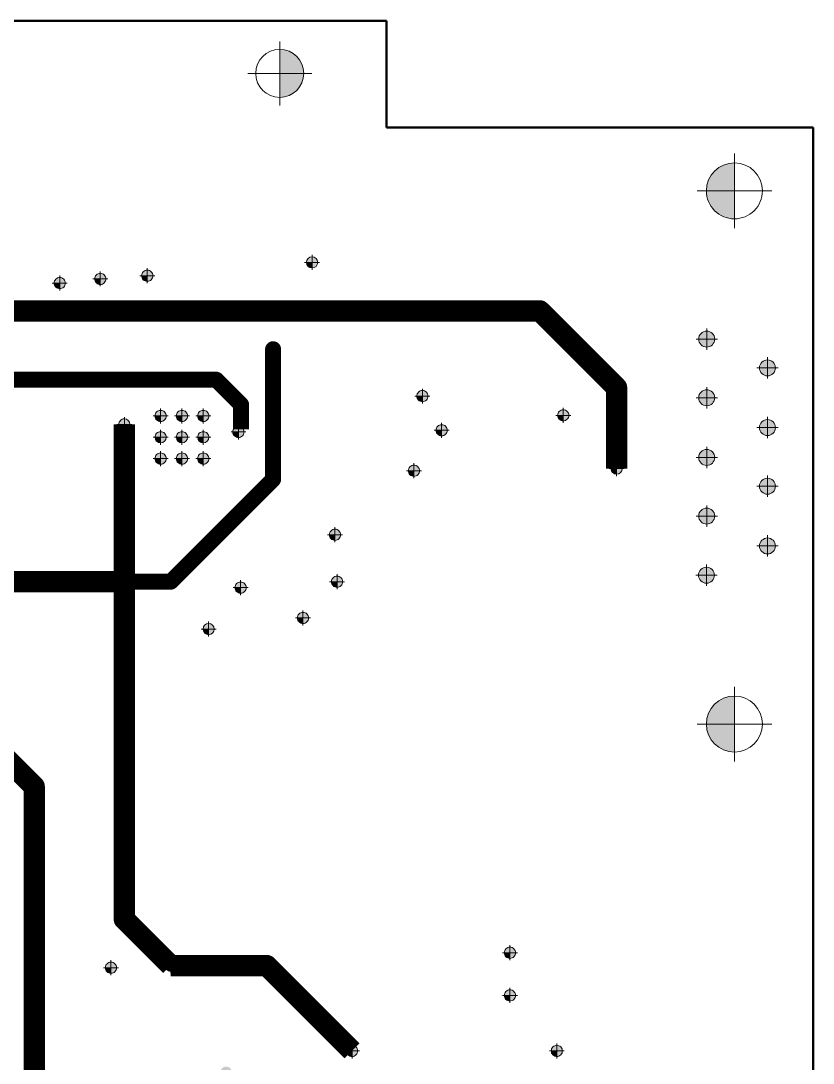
# Paper-space layout 'Layout1' of a CAD drawing. Header units: millimetres. Extents: x 0 to 841, y 0 to 594.
# Drawn here: x 243.4 to 317.7, y 183.2 to 280.9 of the extents above; entities that cross this region are included whole.
import ezdxf

# ---------------------------------------------------------------- set-up
doc = ezdxf.new("R2010")
doc.units = ezdxf.units.MM
doc.layers.get('0').update_dxf_attribs({"lineweight": 50})
for name, color, linetype in [('MidLayer1', 16, 'Continuous'), ('PDF _Геометрия', 7, 'Continuous'), ('PDF _Сплошная заливка', 7, 'Continuous')]:
    doc.layers.add(name, color=color, linetype=linetype)

psp = doc.layouts.get("Layout1")

# ---------------------------------------------------------------- hatches: boundary and pattern name
at = {"layer": 'PDF _Сплошная заливка', "transparency": 33554559}
for points in [[(269.946, 275.991, 0.414205), (267.696, 278.242), (267.696, 278.242), (267.696, 278.242), (267.696, 275.991), (267.696, 275.991)], [(267.696, 273.741, 0.414205), (269.946, 275.991), (269.946, 275.991), (269.946, 275.991), (267.696, 275.991), (267.696, 275.991)], [(310.324, 267.6, 0.414214), (307.699, 264.975), (307.699, 264.975), (307.699, 264.975), (310.324, 264.975), (310.324, 264.975)], [(307.699, 264.975, 0.414209), (310.324, 262.35), (310.324, 262.35), (310.324, 262.35), (310.324, 264.975), (310.324, 264.975)], [(270.203, 258.269, 0.414208), (270.728, 257.744), (270.728, 257.744), (270.728, 257.744), (270.728, 258.269), (270.728, 258.269)], [(246.549, 256.325, 0.414259), (247.074, 255.8), (247.074, 255.8), (247.074, 255.8), (247.074, 256.325), (247.074, 256.325)], [(250.349, 256.725, 0.19888), (250.503, 256.354), (250.503, 256.354, 0.198906), (250.874, 256.2), (250.874, 256.2), (250.874, 256.2), (250.874, 256.725), (250.874, 256.725)], [(254.749, 257.018, 0.198956), (254.903, 256.647), (254.903, 256.647, 0.19888), (255.274, 256.493), (255.274, 256.493), (255.274, 256.493), (255.274, 257.018), (255.274, 257.018)], [(266.549, 250.125, 0.198956), (266.703, 249.754), (266.703, 249.754, 0.19888), (267.074, 249.6), (267.074, 249.6), (267.074, 249.6), (267.074, 250.125), (267.074, 250.125)], [(257.803, 247.269, 0.198988), (257.957, 246.898), (257.957, 246.898, 0.198988), (258.328, 246.744), (258.328, 246.744), (258.328, 246.744), (258.328, 247.269), (258.328, 247.269)], [(280.549, 245.725, 0.414236), (281.074, 245.2), (281.074, 245.2), (281.074, 245.2), (281.074, 245.725), (281.074, 245.725)], [(256.003, 243.869, 0.414186), (256.528, 243.344), (256.528, 243.344), (256.528, 243.344), (256.528, 243.869), (256.528, 243.869)], [(258.003, 243.869, 0.414208), (258.528, 243.344), (258.528, 243.344), (258.528, 243.344), (258.528, 243.869), (258.528, 243.869)], [(260.003, 243.869, 0.198988), (260.157, 243.498), (260.157, 243.498, 0.198988), (260.528, 243.344), (260.528, 243.344), (260.528, 243.344), (260.528, 243.869), (260.528, 243.869)], [(293.749, 243.925, 0.198956), (293.903, 243.554), (293.903, 243.554, 0.19888), (294.274, 243.4), (294.274, 243.4), (294.274, 243.4), (294.274, 243.925), (294.274, 243.925)], [(252.603, 243.069, 0.414259), (253.128, 242.544), (253.128, 242.544), (253.128, 242.544), (253.128, 243.069), (253.128, 243.069)], [(282.349, 242.525, 0.198988), (282.503, 242.154), (282.503, 242.154, 0.198988), (282.874, 242), (282.874, 242), (282.874, 242), (282.874, 242.525), (282.874, 242.525)], [(256.003, 241.869, 0.414236), (256.528, 241.344), (256.528, 241.344), (256.528, 241.344), (256.528, 241.869), (256.528, 241.869)], [(258.003, 241.869, 0.414259), (258.528, 241.344), (258.528, 241.344), (258.528, 241.344), (258.528, 241.869), (258.528, 241.869)], [(260.003, 241.869, 0.414208), (260.528, 241.344), (260.528, 241.344), (260.528, 241.344), (260.528, 241.869), (260.528, 241.869)], [(263.303, 242.369, 0.198988), (263.457, 241.998), (263.457, 241.998, 0.198988), (263.828, 241.844), (263.828, 241.844), (263.828, 241.844), (263.828, 242.369), (263.828, 242.369)], [(256.003, 239.869, 0.414186), (256.528, 239.344), (256.528, 239.344), (256.528, 239.344), (256.528, 239.869), (256.528, 239.869)], [(258.003, 239.869, 0.19888), (258.157, 239.498), (258.157, 239.498, 0.198956), (258.528, 239.344), (258.528, 239.344), (258.528, 239.344), (258.528, 239.869), (258.528, 239.869)], [(260.003, 239.869, 0.198988), (260.157, 239.498), (260.157, 239.498, 0.198988), (260.528, 239.344), (260.528, 239.344), (260.528, 239.344), (260.528, 239.869), (260.528, 239.869)], [(279.749, 238.725, 0.198898), (279.903, 238.354), (279.903, 238.354, 0.198848), (280.274, 238.2), (280.274, 238.2), (280.274, 238.2), (280.274, 238.725), (280.274, 238.725)], [(298.749, 238.925, 0.414208), (299.274, 238.4), (299.274, 238.4), (299.274, 238.4), (299.274, 238.925), (299.274, 238.925)], [(272.349, 232.725, 0.414259), (272.874, 232.2), (272.874, 232.2), (272.874, 232.2), (272.874, 232.725), (272.874, 232.725)], [(263.503, 227.771, 0.19888), (263.657, 227.4), (263.657, 227.4, 0.198956), (264.028, 227.246), (264.028, 227.246), (264.028, 227.246), (264.028, 227.771), (264.028, 227.771)], [(272.549, 228.325, 0.198797), (272.703, 227.954), (272.703, 227.954, 0.198898), (273.074, 227.8), (273.074, 227.8), (273.074, 227.8), (273.074, 228.325), (273.074, 228.325)], [(269.349, 224.925, 0.414158), (269.874, 224.4), (269.874, 224.4), (269.874, 224.4), (269.874, 224.925), (269.874, 224.925)], [(260.503, 223.879, 0.414208), (261.028, 223.354), (261.028, 223.354), (261.028, 223.354), (261.028, 223.879), (261.028, 223.879)], [(310.324, 217.6, 0.414209), (307.699, 214.975), (307.699, 214.975), (307.699, 214.975), (310.324, 214.975), (310.324, 214.975)], [(307.699, 214.975, 0.414214), (310.324, 212.35), (310.324, 212.35), (310.324, 212.35), (310.324, 214.975), (310.324, 214.975)], [(288.749, 193.525, 0.414236), (289.274, 193), (289.274, 193), (289.274, 193), (289.274, 193.525), (289.274, 193.525)], [(251.349, 192.125, 0.414208), (251.874, 191.6), (251.874, 191.6), (251.874, 191.6), (251.874, 192.125), (251.874, 192.125)], [(256.949, 192.325, 0.198988), (257.103, 191.954), (257.103, 191.954, 0.198988), (257.474, 191.8), (257.474, 191.8), (257.474, 191.8), (257.474, 192.325), (257.474, 192.325)], [(288.749, 189.525, 0.19888), (288.903, 189.154), (288.903, 189.154, 0.198956), (289.274, 189), (289.274, 189), (289.274, 189), (289.274, 189.525), (289.274, 189.525)], [(273.949, 184.325, 0.414158), (274.474, 183.8), (274.474, 183.8), (274.474, 183.8), (274.474, 184.325), (274.474, 184.325)], [(293.149, 184.325, 0.198988), (293.303, 183.954), (293.303, 183.954, 0.198988), (293.674, 183.8), (293.674, 183.8), (293.674, 183.8), (293.674, 184.325), (293.674, 184.325)]]:
    psp.add_hatch(color=7, dxfattribs=at).paths.add_polyline_path(points)
at = {"layer": 'PDF _Сплошная заливка', "true_color": 0xf5f5f5}
h = psp.add_hatch(color=7, dxfattribs=at)
h.dxf.hatch_style = 1
h.paths.add_polyline_path([(247.074, 256.85, 0.414315), (246.549, 256.325), (247.074, 256.325)])
h.paths.add_polyline_path([(247.074, 256.85), (247.074, 256.325), (247.599, 256.325, 0.414315)])
h.paths.add_polyline_path([(247.599, 256.325), (247.074, 256.325), (247.074, 255.8, 0.414315)])
h.paths.add_polyline_path([(255.274, 257.543), (255.274, 257.018), (255.799, 257.018, 0.414315)])
h.paths.add_polyline_path([(255.274, 257.543, 0.414315), (254.749, 257.018), (255.274, 257.018)])
h.paths.add_polyline_path([(255.799, 257.018), (255.274, 257.018), (255.274, 256.493, 0.414315)])
h.paths.add_polyline_path([(250.874, 257.25, 0.414315), (250.349, 256.725), (250.874, 256.725)])
h.paths.add_polyline_path([(250.874, 257.25), (250.874, 256.725), (251.399, 256.725, 0.414315)])
h.paths.add_polyline_path([(251.399, 256.725), (250.874, 256.725), (250.874, 256.2, 0.414315)])
h.paths.add_polyline_path([(258.853, 247.269), (258.328, 247.269), (258.328, 246.744, 0.413811)])
h.paths.add_polyline_path([(258.328, 247.794), (258.328, 247.269), (258.853, 247.269, 0.413811)])
h.paths.add_polyline_path([(258.328, 247.794, 0.414036), (257.803, 247.269), (258.328, 247.269)])
h.paths.add_polyline_path([(259.053, 243.869), (258.528, 243.869), (258.528, 243.344, 0.414315)])
h.paths.add_polyline_path([(258.528, 244.394), (258.528, 243.869), (259.053, 243.869, 0.414315)])
h.paths.add_polyline_path([(258.528, 244.394, 0.414315), (258.003, 243.869), (258.528, 243.869)])
h.paths.add_polyline_path([(256.528, 244.394), (256.528, 243.869), (257.053, 243.869, 0.414315)])
h.paths.add_polyline_path([(256.528, 244.394, 0.414315), (256.003, 243.869), (256.528, 243.869)])
h.paths.add_polyline_path([(257.053, 243.869), (256.528, 243.869), (256.528, 243.344, 0.414315)])
h.paths.add_polyline_path([(260.528, 244.394, 0.414315), (260.003, 243.869), (260.528, 243.869)])
h.paths.add_polyline_path([(260.528, 244.394), (260.528, 243.869), (261.053, 243.869, 0.414315)])
h.paths.add_polyline_path([(261.053, 243.869), (260.528, 243.869), (260.528, 243.344, 0.414315)])
h.paths.add_polyline_path([(260.528, 242.394), (260.528, 241.869), (261.053, 241.869, 0.414315)])
h.paths.add_polyline_path([(260.528, 242.394, 0.414315), (260.003, 241.869), (260.528, 241.869)])
h.paths.add_polyline_path([(261.053, 241.869), (260.528, 241.869), (260.528, 241.344, 0.414036)])
h.paths.add_polyline_path([(258.528, 242.394), (258.528, 241.869), (259.053, 241.869, 0.414315)])
h.paths.add_polyline_path([(258.528, 242.394, 0.414315), (258.003, 241.869), (258.528, 241.869)])
h.paths.add_polyline_path([(259.053, 241.869), (258.528, 241.869), (258.528, 241.344, 0.414036)])
h.paths.add_polyline_path([(257.053, 241.869), (256.528, 241.869), (256.528, 241.344, 0.414036)])
h.paths.add_polyline_path([(256.528, 242.394), (256.528, 241.869), (257.053, 241.869, 0.414315)])
h.paths.add_polyline_path([(256.528, 242.394, 0.414315), (256.003, 241.869), (256.528, 241.869)])
h.paths.add_polyline_path([(256.528, 240.394), (256.528, 239.869), (257.053, 239.869, 0.414315)])
h.paths.add_polyline_path([(256.528, 240.394, 0.414315), (256.003, 239.869), (256.528, 239.869)])
h.paths.add_polyline_path([(257.053, 239.869), (256.528, 239.869), (256.528, 239.344, 0.414315)])
h.paths.add_polyline_path([(258.528, 240.394, 0.414315), (258.003, 239.869), (258.528, 239.869)])
h.paths.add_polyline_path([(258.528, 240.394), (258.528, 239.869), (259.053, 239.869, 0.414315)])
h.paths.add_polyline_path([(259.053, 239.869), (258.528, 239.869), (258.528, 239.344, 0.414315)])
h.paths.add_polyline_path([(261.053, 239.869), (260.528, 239.869), (260.528, 239.344, 0.414315)])
h.paths.add_polyline_path([(260.528, 240.394), (260.528, 239.869), (261.053, 239.869, 0.414315)])
h.paths.add_polyline_path([(260.528, 240.394, 0.414315), (260.003, 239.869), (260.528, 239.869)])
h.paths.add_polyline_path([(253.128, 243.594, 0.414315), (252.603, 243.069), (253.128, 243.069)])
h.paths.add_polyline_path([(253.128, 243.594), (253.128, 243.069), (253.653, 243.069, 0.414036)])
h.paths.add_polyline_path([(253.653, 243.069), (253.128, 243.069), (253.128, 242.544, 0.414036)])
h.paths.add_polyline_path([(263.828, 242.894), (263.828, 242.369), (264.353, 242.369, 0.414315)])
h.paths.add_polyline_path([(263.828, 242.894, 0.414315), (263.303, 242.369), (263.828, 242.369)])
h.paths.add_polyline_path([(264.353, 242.369), (263.828, 242.369), (263.828, 241.844, 0.414315)])
h.paths.add_polyline_path([(267.074, 250.651, 0.414036), (266.549, 250.125), (267.074, 250.125)])
h.paths.add_polyline_path([(267.074, 250.651), (267.074, 250.125), (267.599, 250.125, 0.413758)])
h.paths.add_polyline_path([(267.599, 250.125), (267.074, 250.125), (267.074, 249.6, 0.413532)])
h.paths.add_polyline_path([(270.728, 258.794, 0.414036), (270.203, 258.269), (270.728, 258.269)])
h.paths.add_polyline_path([(270.728, 258.794), (270.728, 258.269), (271.253, 258.269, 0.414036)])
h.paths.add_polyline_path([(271.253, 258.269), (270.728, 258.269), (270.728, 257.744, 0.413811)])
h.paths.add_polyline_path([(281.074, 246.251, 0.414315), (280.549, 245.726), (281.074, 245.726)])
h.paths.add_polyline_path([(281.074, 246.251), (281.074, 245.726), (281.599, 245.726, 0.414315)])
h.paths.add_polyline_path([(281.599, 245.726), (281.074, 245.726), (281.074, 245.201, 0.414315)])
h.paths.add_polyline_path([(282.874, 243.05, 0.414315), (282.349, 242.525), (282.874, 242.525)])
h.paths.add_polyline_path([(282.874, 243.05), (282.874, 242.525), (283.399, 242.525, 0.414315)])
h.paths.add_polyline_path([(283.399, 242.525), (282.874, 242.525), (282.874, 242, 0.414315)])
h.paths.add_polyline_path([(280.799, 238.725), (280.274, 238.725), (280.274, 238.2, 0.414315)])
h.paths.add_polyline_path([(280.274, 239.25), (280.274, 238.725), (280.799, 238.725, 0.414315)])
h.paths.add_polyline_path([(280.274, 239.25, 0.414315), (279.749, 238.725), (280.274, 238.725)])
h.paths.add_polyline_path([(272.874, 233.25), (272.874, 232.725), (273.399, 232.725, 0.414315)])
h.paths.add_polyline_path([(272.874, 233.25, 0.414315), (272.349, 232.725), (272.874, 232.725)])
h.paths.add_polyline_path([(273.399, 232.725), (272.874, 232.725), (272.874, 232.201, 0.414315)])
h.paths.add_polyline_path([(273.599, 228.325), (273.074, 228.325), (273.074, 227.8, 0.414315)])
h.paths.add_polyline_path([(273.074, 228.85), (273.074, 228.325), (273.599, 228.325, 0.414315)])
h.paths.add_polyline_path([(273.074, 228.85, 0.414315), (272.549, 228.325), (273.074, 228.325)])
h.paths.add_polyline_path([(269.874, 225.45, 0.414315), (269.349, 224.925), (269.874, 224.925)])
h.paths.add_polyline_path([(269.874, 225.45), (269.874, 224.925), (270.399, 224.925, 0.414315)])
h.paths.add_polyline_path([(270.399, 224.925), (269.874, 224.925), (269.874, 224.4, 0.414315)])
h.paths.add_polyline_path([(264.028, 228.296, 0.414315), (263.503, 227.771), (264.028, 227.771)])
h.paths.add_polyline_path([(264.028, 228.296), (264.028, 227.771), (264.553, 227.771, 0.414315)])
h.paths.add_polyline_path([(264.553, 227.771), (264.028, 227.771), (264.028, 227.246, 0.414315)])
h.paths.add_polyline_path([(261.028, 224.405, 0.413811), (260.503, 223.88), (261.028, 223.88)])
h.paths.add_polyline_path([(261.028, 224.405), (261.028, 223.88), (261.553, 223.88, 0.413811)])
h.paths.add_polyline_path([(261.553, 223.88), (261.028, 223.88), (261.028, 223.354, 0.414036)])
h.paths.add_polyline_path([(294.274, 244.45, 0.414315), (293.749, 243.925), (294.274, 243.925)])
h.paths.add_polyline_path([(294.274, 244.45), (294.274, 243.925), (294.799, 243.925, 0.414315)])
h.paths.add_polyline_path([(294.799, 243.925), (294.274, 243.925), (294.274, 243.401, 0.414315)])
h.paths.add_polyline_path([(299.274, 239.451, 0.414036), (298.749, 238.925), (299.274, 238.925)])
h.paths.add_polyline_path([(299.274, 239.451), (299.274, 238.925), (299.799, 238.925, 0.414036)])
h.paths.add_polyline_path([(299.799, 238.925), (299.274, 238.925), (299.274, 238.4, 0.413811)])
h.paths.add_polyline_path([(307.724, 251.825), (307.724, 251.075), (308.474, 251.075, 0.414158)])
h.paths.add_polyline_path([(307.724, 251.825, 0.414158), (306.974, 251.075), (307.724, 251.075)])
h.paths.add_polyline_path([(307.724, 251.075), (306.974, 251.075, 0.414158), (307.724, 250.325)])
h.paths.add_polyline_path([(308.474, 251.075), (307.724, 251.075), (307.724, 250.325, 0.414158)])
h.paths.add_polyline_path([(307.724, 246.325, 0.414158), (306.974, 245.575), (307.724, 245.575)])
h.paths.add_polyline_path([(307.724, 246.325), (307.724, 245.575), (308.474, 245.575, 0.414158)])
h.paths.add_polyline_path([(307.724, 245.575), (306.974, 245.575, 0.414158), (307.724, 244.825)])
h.paths.add_polyline_path([(308.474, 245.575), (307.724, 245.575), (307.724, 244.825, 0.414158)])
h.paths.add_polyline_path([(313.424, 249.126), (313.424, 248.376), (314.174, 248.376, 0.414158)])
h.paths.add_polyline_path([(313.424, 249.126, 0.414158), (312.674, 248.376), (313.424, 248.376)])
h.paths.add_polyline_path([(313.424, 248.376), (312.674, 248.376, 0.414158), (313.424, 247.626)])
h.paths.add_polyline_path([(314.174, 248.376), (313.424, 248.376), (313.424, 247.626, 0.414158)])
h.paths.add_polyline_path([(314.174, 242.776), (313.424, 242.776), (313.424, 242.026, 0.414158)])
h.paths.add_polyline_path([(313.424, 243.526), (313.424, 242.776), (314.174, 242.776, 0.414158)])
h.paths.add_polyline_path([(313.424, 243.526, 0.414158), (312.674, 242.776), (313.424, 242.776)])
h.paths.add_polyline_path([(313.424, 242.776), (312.674, 242.776, 0.414158), (313.424, 242.026)])
h.paths.add_polyline_path([(307.724, 239.975), (306.974, 239.975, 0.414158), (307.724, 239.225)])
h.paths.add_polyline_path([(307.724, 240.725, 0.414158), (306.974, 239.975), (307.724, 239.975)])
h.paths.add_polyline_path([(307.724, 240.725), (307.724, 239.975), (308.474, 239.975, 0.414158)])
h.paths.add_polyline_path([(308.474, 239.975), (307.724, 239.975), (307.724, 239.225, 0.414158)])
h.paths.add_polyline_path([(313.424, 238.025, 0.414158), (312.674, 237.275), (313.424, 237.275)])
h.paths.add_polyline_path([(313.424, 238.025), (313.424, 237.275), (314.174, 237.275, 0.414158)])
h.paths.add_polyline_path([(314.174, 237.275), (313.424, 237.275), (313.424, 236.525, 0.414158)])
h.paths.add_polyline_path([(313.424, 237.275), (312.674, 237.275, 0.414158), (313.424, 236.525)])
h.paths.add_polyline_path([(308.474, 234.476), (307.724, 234.476), (307.724, 233.726, 0.414158)])
h.paths.add_polyline_path([(307.724, 235.226), (307.724, 234.476), (308.474, 234.476, 0.414158)])
h.paths.add_polyline_path([(307.724, 235.226, 0.414158), (306.974, 234.476), (307.724, 234.476)])
h.paths.add_polyline_path([(307.724, 234.476), (306.974, 234.476, 0.414158), (307.724, 233.726)])
h.paths.add_polyline_path([(313.424, 231.675), (312.674, 231.675, 0.414158), (313.424, 230.925)])
h.paths.add_polyline_path([(313.424, 232.425, 0.414158), (312.674, 231.675), (313.424, 231.675)])
h.paths.add_polyline_path([(313.424, 232.425), (313.424, 231.675), (314.174, 231.675, 0.414158)])
h.paths.add_polyline_path([(314.174, 231.675), (313.424, 231.675), (313.424, 230.925, 0.414158)])
h.paths.add_polyline_path([(308.454, 228.936), (307.704, 228.936), (307.704, 228.186, 0.414511)])
h.paths.add_polyline_path([(307.704, 229.686), (307.704, 228.936), (308.454, 228.936, 0.414158)])
h.paths.add_polyline_path([(307.704, 229.686, 0.414158), (306.954, 228.936), (307.704, 228.936)])
h.paths.add_polyline_path([(307.704, 228.936), (306.954, 228.936, 0.414511), (307.704, 228.186)])
h.paths.add_polyline_path([(289.274, 194.05), (289.274, 193.525), (289.799, 193.525, 0.414315)])
h.paths.add_polyline_path([(289.274, 194.05, 0.414315), (288.749, 193.525), (289.274, 193.525)])
h.paths.add_polyline_path([(289.799, 193.525), (289.274, 193.525), (289.274, 193, 0.414315)])
h.paths.add_polyline_path([(289.799, 189.525), (289.274, 189.525), (289.274, 189, 0.414315)])
h.paths.add_polyline_path([(289.274, 190.05), (289.274, 189.525), (289.799, 189.525, 0.414315)])
h.paths.add_polyline_path([(289.274, 190.05, 0.414315), (288.749, 189.525), (289.274, 189.525)])
h.paths.add_polyline_path([(293.674, 184.85, 0.414315), (293.149, 184.325), (293.674, 184.325)])
h.paths.add_polyline_path([(293.674, 184.85), (293.674, 184.325), (294.199, 184.325, 0.414315)])
h.paths.add_polyline_path([(294.199, 184.325), (293.674, 184.325), (293.674, 183.8, 0.414315)])
h.paths.add_polyline_path([(289.399, 178.525), (288.874, 178.525), (288.874, 178, 0.414315)])
h.paths.add_polyline_path([(288.874, 179.05), (288.874, 178.525), (289.399, 178.525, 0.414315)])
h.paths.add_polyline_path([(288.874, 179.05, 0.414315), (288.349, 178.525), (288.874, 178.525)])
h.paths.add_polyline_path([(288.874, 173.45), (288.874, 172.925), (289.399, 172.925, 0.414315)])
h.paths.add_polyline_path([(288.874, 173.45, 0.414315), (288.349, 172.925), (288.874, 172.925)])
h.paths.add_polyline_path([(289.399, 172.925), (288.874, 172.925), (288.874, 172.4, 0.414315)])
h.paths.add_polyline_path([(293.674, 176.25), (293.674, 175.725), (294.199, 175.725, 0.414315)])
h.paths.add_polyline_path([(294.199, 175.725), (293.674, 175.725), (293.674, 175.2, 0.414315)])
h.paths.add_polyline_path([(293.674, 176.25, 0.414315), (293.149, 175.725), (293.674, 175.725)])
h.paths.add_polyline_path([(293.999, 170.125), (293.474, 170.125), (293.474, 169.6, 0.414315)])
h.paths.add_polyline_path([(293.474, 170.65), (293.474, 170.125), (293.999, 170.125, 0.414315)])
h.paths.add_polyline_path([(293.474, 170.65, 0.414315), (292.949, 170.125), (293.474, 170.125)])
h.paths.add_polyline_path([(288.874, 167.85, 0.414315), (288.349, 167.325), (288.874, 167.325)])
h.paths.add_polyline_path([(288.874, 167.85), (288.874, 167.325), (289.399, 167.325, 0.414315)])
h.paths.add_polyline_path([(289.399, 167.325), (288.874, 167.325), (288.874, 166.8, 0.414315)])
h.paths.add_polyline_path([(293.474, 165.05, 0.414315), (292.949, 164.525), (293.474, 164.525)])
h.paths.add_polyline_path([(293.474, 165.05), (293.474, 164.525), (293.999, 164.525, 0.414315)])
h.paths.add_polyline_path([(293.999, 164.525), (293.474, 164.525), (293.474, 164, 0.414315)])
h.paths.add_polyline_path([(289.399, 161.925), (288.874, 161.925), (288.874, 161.4, 0.414315)])
h.paths.add_polyline_path([(288.874, 162.45), (288.874, 161.925), (289.399, 161.925, 0.414315)])
h.paths.add_polyline_path([(288.874, 162.45, 0.414315), (288.349, 161.925), (288.874, 161.925)])
h.paths.add_polyline_path([(293.474, 160.05, 0.414315), (292.949, 159.525), (293.474, 159.525)])
h.paths.add_polyline_path([(293.474, 160.05), (293.474, 159.525), (293.999, 159.525, 0.414315)])
h.paths.add_polyline_path([(293.999, 159.525), (293.474, 159.525), (293.474, 159, 0.414315)])
h.paths.add_polyline_path([(274.474, 184.85, 0.414315), (273.949, 184.325), (274.474, 184.325)])
h.paths.add_polyline_path([(274.474, 184.85), (274.474, 184.325), (274.999, 184.325, 0.414315)])
h.paths.add_polyline_path([(274.999, 184.325), (274.474, 184.325), (274.474, 183.8, 0.414315)])
h.paths.add_polyline_path([(262.674, 182.85, 0.414315), (262.149, 182.325), (262.674, 182.325)])
h.paths.add_polyline_path([(262.674, 182.85), (262.674, 182.325), (263.199, 182.325, 0.414315)])
h.paths.add_polyline_path([(263.199, 182.325), (262.674, 182.325), (262.674, 181.8, 0.414315)])
h.paths.add_polyline_path([(257.474, 192.85), (257.474, 192.325), (257.999, 192.325, 0.414315)])
h.paths.add_polyline_path([(257.474, 192.85, 0.414315), (256.949, 192.325), (257.474, 192.325)])
h.paths.add_polyline_path([(257.999, 192.325), (257.474, 192.325), (257.474, 191.801, 0.414315)])
h.paths.add_polyline_path([(251.874, 192.65, 0.414315), (251.349, 192.125), (251.874, 192.125)])
h.paths.add_polyline_path([(251.874, 192.65), (251.874, 192.125), (252.399, 192.125, 0.414315)])
h.paths.add_polyline_path([(252.399, 192.125), (251.874, 192.125), (251.874, 191.6, 0.414315)])
h.paths.add_polyline_path([(255.799, 179.125), (255.274, 179.125), (255.274, 178.6, 0.414315)])
h.paths.add_polyline_path([(255.274, 179.65), (255.274, 179.125), (255.799, 179.125, 0.414315)])
h.paths.add_polyline_path([(255.274, 179.65, 0.414315), (254.749, 179.125), (255.274, 179.125)])
h.paths.add_polyline_path([(239.199, 201.725), (238.674, 201.725), (238.674, 201.2, 0.414036)])
h.paths.add_polyline_path([(238.674, 202.25), (238.674, 201.725), (239.199, 201.725, 0.413811)])
h.paths.add_polyline_path([(238.674, 202.25, 0.413811), (238.149, 201.725), (238.674, 201.725)])
h.paths.add_polyline_path([(234.874, 202.05, 0.414315), (234.349, 201.525), (234.874, 201.525)])
h.paths.add_polyline_path([(234.874, 202.05), (234.874, 201.525), (235.399, 201.525, 0.414315)])
h.paths.add_polyline_path([(235.399, 201.525), (234.874, 201.525), (234.874, 201, 0.414315)])
h.paths.add_polyline_path([(231.874, 200.651, 0.414315), (231.349, 200.126), (231.874, 200.126)])
h.paths.add_polyline_path([(231.874, 200.651), (231.874, 200.126), (232.399, 200.126, 0.414315)])
h.paths.add_polyline_path([(232.399, 200.126), (231.874, 200.126), (231.874, 199.601, 0.414315)])
h.paths.add_polyline_path([(224.074, 202.65, 0.414036), (223.549, 202.125), (224.074, 202.125)])
h.paths.add_polyline_path([(224.074, 202.65), (224.074, 202.125), (224.599, 202.125, 0.413811)])
h.paths.add_polyline_path([(224.599, 202.125), (224.074, 202.125), (224.074, 201.6, 0.413811)])

# ---------------------------------------------------------------- linework, layer by layer
at = {"lineweight": 50}
for p, q in [((277.705, 280.92), (117.704, 280.92)), ((277.705, 270.92), (277.705, 280.92)), ((317.705, 270.92), (277.705, 270.92)), ((317.705, 90.92), (317.705, 270.92))]:
    psp.add_line(p, q, dxfattribs=at)
at = {"layer": 'MidLayer1'}
for points, const_width in [([(195.074, 253.725), (292.074, 253.725)], 2), ([(292.074, 253.725), (299.274, 246.525)], 2), ([(267.074, 237.925), (267.074, 250.125)], 1.5), ([(217.817, 247.269), (258.328, 247.269)], 1.5), ([(258.328, 247.269), (261.73, 247.269)], 1.5), ([(261.73, 247.269), (264.074, 244.925)], 1.5), ([(299.274, 238.925), (299.274, 246.525)], 2), ([(264.074, 242.615), (264.074, 244.925)], 1.5), ([(253.128, 228.325), (253.128, 243.069)], 2), ([(212.474, 241.325), (244.674, 209.125)], 2), ([(257.474, 228.325), (267.074, 237.925)], 1.5), ([(234.874, 228.325), (253.128, 228.325)], 2), ([(253.128, 196.671), (253.128, 228.325)], 2), ([(253.128, 228.325), (257.474, 228.325)], 1.5), ([(244.674, 168.725), (244.674, 209.125)], 2), ([(253.128, 196.671), (257.474, 192.325)], 2), ([(257.474, 192.325), (266.474, 192.325)], 2), ([(266.474, 192.325), (274.474, 184.325)], 2)]:
    psp.add_lwpolyline(points, dxfattribs=dict(at, const_width=const_width))
for points, const_width in [([(291.574, 253.725, 1), (292.574, 253.725, 1)], 1), ([(291.574, 253.725, 1), (292.574, 253.725, 1)], 1), ([(266.699, 250.125, 1), (267.449, 250.125, 1)], 0.75), ([(261.355, 247.269, 1), (262.105, 247.269, 1)], 0.75), ([(261.355, 247.269, 1), (262.105, 247.269, 1)], 0.75), ([(298.774, 246.525, 1), (299.774, 246.525, 1)], 1), ([(298.774, 246.525, 1), (299.774, 246.525, 1)], 1), ([(263.699, 244.925, 1), (264.449, 244.925, 1)], 0.75), ([(263.699, 244.925, 1), (264.449, 244.925, 1)], 0.75), ([(266.699, 237.925, 1), (267.449, 237.925, 1)], 0.75), ([(266.699, 237.925, 1), (267.449, 237.925, 1)], 0.75), ([(252.628, 228.325, 1), (253.628, 228.325, 1)], 1), ([(252.628, 228.325, 1), (253.628, 228.325, 1)], 1), ([(252.628, 228.325, 1), (253.628, 228.325, 1)], 1), ([(252.753, 228.325, 1), (253.503, 228.325, 1)], 0.75), ([(257.099, 228.325, 1), (257.849, 228.325, 1)], 0.75), ([(257.099, 228.325, 1), (257.849, 228.325, 1)], 0.75), ([(244.174, 209.125, 1), (245.174, 209.125, 1)], 1), ([(244.174, 209.125, 1), (245.174, 209.125, 1)], 1), ([(252.628, 196.671, 1), (253.628, 196.671, 1)], 1), ([(252.628, 196.671, 1), (253.628, 196.671, 1)], 1), ([(265.974, 192.325, 1), (266.974, 192.325, 1)], 1), ([(265.974, 192.325, 1), (266.974, 192.325, 1)], 1)]:
    psp.add_lwpolyline(points, format="xyb", close=True, dxfattribs=dict(at, const_width=const_width))
at = {"layer": 'PDF _Геометрия', "lineweight": 9}
for points in [[(267.696, 272.991), (267.696, 278.992)], [(270.696, 275.991), (264.696, 275.991)], [(310.324, 261.476), (310.324, 268.476)], [(313.824, 264.975), (306.824, 264.975)], [(271.428, 258.269), (270.028, 258.269)], [(270.728, 257.569), (270.728, 258.969)], [(250.874, 256.025), (250.874, 257.425)], [(255.274, 256.318), (255.274, 257.718)], [(247.774, 256.325), (246.374, 256.325)], [(247.074, 255.625), (247.074, 257.025)], [(251.574, 256.725), (250.174, 256.725)], [(255.974, 257.018), (254.574, 257.018)], [(307.724, 250.076), (307.724, 252.075)], [(267.074, 249.425), (267.074, 250.826)], [(308.724, 251.075), (306.724, 251.075)], [(267.774, 250.125), (266.374, 250.125)], [(313.424, 247.375), (313.424, 249.375)], [(314.424, 248.376), (312.424, 248.376)], [(258.328, 246.569), (258.328, 247.969)], [(259.028, 247.269), (257.628, 247.269)], [(281.074, 245.026), (281.074, 246.426)], [(307.724, 244.575), (307.724, 246.576)], [(281.774, 245.726), (280.374, 245.726)], [(308.724, 245.575), (306.724, 245.575)], [(256.528, 243.169), (256.528, 244.569)], [(258.528, 243.169), (258.528, 244.569)], [(260.528, 243.169), (260.528, 244.569)], [(294.274, 243.226), (294.274, 244.625)], [(253.128, 242.369), (253.128, 243.769)], [(257.228, 243.869), (255.828, 243.869)], [(259.228, 243.869), (257.828, 243.869)], [(261.228, 243.869), (259.828, 243.869)], [(294.974, 243.925), (293.574, 243.925)], [(313.424, 241.775), (313.424, 243.775)], [(253.828, 243.069), (252.428, 243.069)], [(256.528, 241.169), (256.528, 242.569)], [(258.528, 241.169), (258.528, 242.569)], [(260.528, 241.169), (260.528, 242.569)], [(263.828, 241.669), (263.828, 243.069)], [(283.574, 242.525), (282.174, 242.525)], [(282.874, 241.825), (282.874, 243.225)], [(314.424, 242.776), (312.424, 242.776)], [(257.228, 241.869), (255.828, 241.869)], [(259.228, 241.869), (257.828, 241.869)], [(261.228, 241.869), (259.828, 241.869)], [(264.528, 242.369), (263.128, 242.369)], [(256.528, 239.169), (256.528, 240.569)], [(258.528, 239.169), (258.528, 240.569)], [(260.528, 239.169), (260.528, 240.569)], [(307.724, 238.975), (307.724, 240.976)], [(257.228, 239.869), (255.828, 239.869)], [(259.228, 239.869), (257.828, 239.869)], [(261.228, 239.869), (259.828, 239.869)], [(299.274, 238.225), (299.274, 239.626)], [(308.724, 239.975), (306.724, 239.975)], [(280.974, 238.725), (279.574, 238.725)], [(280.274, 238.026), (280.274, 239.425)], [(299.974, 238.925), (298.574, 238.925)], [(313.424, 236.276), (313.424, 238.275)], [(314.424, 237.275), (312.424, 237.275)], [(307.724, 233.475), (307.724, 235.475)], [(308.724, 234.476), (306.724, 234.476)], [(273.574, 232.725), (272.174, 232.725)], [(272.874, 232.026), (272.874, 233.425)], [(313.424, 230.676), (313.424, 232.675)], [(314.424, 231.675), (312.424, 231.675)], [(307.704, 227.935), (307.704, 229.935)], [(273.074, 227.625), (273.074, 229.025)], [(308.704, 228.936), (306.704, 228.936)], [(264.728, 227.771), (263.328, 227.771)], [(264.028, 227.071), (264.028, 228.471)], [(273.774, 228.325), (272.374, 228.325)], [(270.574, 224.925), (269.174, 224.925)], [(269.874, 224.225), (269.874, 225.625)], [(261.728, 223.88), (260.328, 223.88)], [(261.028, 223.179), (261.028, 224.58)], [(310.324, 211.476), (310.324, 218.475)], [(313.824, 214.975), (306.824, 214.975)], [(289.274, 192.825), (289.274, 194.225)], [(251.874, 191.425), (251.874, 192.825)], [(257.474, 191.626), (257.474, 193.025)], [(289.974, 193.525), (288.574, 193.525)], [(252.574, 192.125), (251.174, 192.125)], [(258.174, 192.325), (256.774, 192.325)], [(289.274, 188.825), (289.274, 190.225)], [(289.974, 189.525), (288.574, 189.525)], [(274.474, 183.625), (274.474, 185.025)], [(293.674, 183.625), (293.674, 185.025)], [(275.174, 184.325), (273.774, 184.325)], [(294.374, 184.325), (292.974, 184.325)]]:
    psp.add_lwpolyline(points, dxfattribs=at)
for points in [[(269.946, 275.991, 0.414158), (267.696, 278.242, 0.414158), (265.446, 275.991, 0.414158), (267.696, 273.741, 0.414158)], [(312.949, 264.975, 0.414158), (310.324, 267.601, 0.414203), (307.699, 264.975, 0.414259), (310.324, 262.351, 0.414214)], [(271.253, 258.269, 0.414036), (270.728, 258.794, 0.414036), (270.203, 258.269, 0.413811), (270.728, 257.744, 0.413811)], [(251.399, 256.725, 0.414315), (250.874, 257.25, 0.414315), (250.349, 256.725, 0.414315), (250.874, 256.2, 0.414315)], [(255.799, 257.018, 0.414315), (255.274, 257.543, 0.414315), (254.749, 257.018, 0.414315), (255.274, 256.493, 0.414315)], [(247.599, 256.325, 0.414315), (247.074, 256.85, 0.414315), (246.549, 256.325, 0.414315), (247.074, 255.8, 0.414315)], [(308.474, 251.075, 0.414158), (307.724, 251.825, 0.414158), (306.974, 251.075, 0.414158), (307.724, 250.325, 0.414158)], [(267.599, 250.125, 0.413758), (267.074, 250.651, 0.414036), (266.549, 250.125, 0.413811), (267.074, 249.6, 0.413532)], [(314.174, 248.376, 0.414158), (313.424, 249.126, 0.414158), (312.674, 248.376, 0.414158), (313.424, 247.626, 0.414158)], [(258.853, 247.269, 0.413811), (258.328, 247.794, 0.414036), (257.803, 247.269, 0.414036), (258.328, 246.744, 0.413811)], [(308.474, 245.575, 0.414158), (307.724, 246.325, 0.414158), (306.974, 245.575, 0.414158), (307.724, 244.825, 0.414158)], [(281.599, 245.726, 0.414315), (281.074, 246.251, 0.414315), (280.549, 245.726, 0.414315), (281.074, 245.201, 0.414315)], [(257.053, 243.869, 0.414315), (256.528, 244.394, 0.414315), (256.003, 243.869, 0.414315), (256.528, 243.344, 0.414315)], [(259.053, 243.869, 0.414315), (258.528, 244.394, 0.414315), (258.003, 243.869, 0.414315), (258.528, 243.344, 0.414315)], [(261.053, 243.869, 0.414315), (260.528, 244.394, 0.414315), (260.003, 243.869, 0.414315), (260.528, 243.344, 0.414315)], [(294.799, 243.925, 0.414315), (294.274, 244.45, 0.414315), (293.749, 243.925, 0.414315), (294.274, 243.401, 0.414315)], [(253.653, 243.069, 0.414036), (253.128, 243.594, 0.414315), (252.603, 243.069, 0.414315), (253.128, 242.544, 0.414036)], [(314.174, 242.776, 0.414158), (313.424, 243.526, 0.414158), (312.674, 242.776, 0.414158), (313.424, 242.026, 0.414158)], [(264.353, 242.369, 0.414315), (263.828, 242.894, 0.414315), (263.303, 242.369, 0.414315), (263.828, 241.844, 0.414315)], [(283.399, 242.525, 0.414315), (282.874, 243.05, 0.414315), (282.349, 242.525, 0.414315), (282.874, 242, 0.414315)], [(257.053, 241.869, 0.414315), (256.528, 242.394, 0.414315), (256.003, 241.869, 0.414036), (256.528, 241.344, 0.414036)], [(259.053, 241.869, 0.414315), (258.528, 242.394, 0.414315), (258.003, 241.869, 0.414036), (258.528, 241.344, 0.414036)], [(261.053, 241.869, 0.414315), (260.528, 242.394, 0.414315), (260.003, 241.869, 0.414036), (260.528, 241.344, 0.414036)], [(308.474, 239.975, 0.414158), (307.724, 240.725, 0.414158), (306.974, 239.975, 0.414158), (307.724, 239.225, 0.414158)], [(257.053, 239.869, 0.414315), (256.528, 240.394, 0.414315), (256.003, 239.869, 0.414315), (256.528, 239.344, 0.414315)], [(259.053, 239.869, 0.414315), (258.528, 240.394, 0.414315), (258.003, 239.869, 0.414315), (258.528, 239.344, 0.414315)], [(261.053, 239.869, 0.414315), (260.528, 240.394, 0.414315), (260.003, 239.869, 0.414315), (260.528, 239.344, 0.414315)], [(280.799, 238.725, 0.414315), (280.274, 239.25, 0.414315), (279.749, 238.725, 0.414315), (280.274, 238.2, 0.414315)], [(299.799, 238.925, 0.414036), (299.274, 239.451, 0.414036), (298.749, 238.925, 0.413811), (299.274, 238.4, 0.413811)], [(314.174, 237.275, 0.414158), (313.424, 238.025, 0.414158), (312.674, 237.275, 0.414158), (313.424, 236.525, 0.414158)], [(308.474, 234.476, 0.414158), (307.724, 235.226, 0.414158), (306.974, 234.476, 0.414158), (307.724, 233.726, 0.414158)], [(273.399, 232.725, 0.414315), (272.874, 233.25, 0.414315), (272.349, 232.725, 0.414315), (272.874, 232.201, 0.414315)], [(314.174, 231.675, 0.414158), (313.424, 232.425, 0.414158), (312.674, 231.675, 0.414158), (313.424, 230.925, 0.414158)], [(273.599, 228.325, 0.414315), (273.074, 228.85, 0.414315), (272.549, 228.325, 0.414315), (273.074, 227.8, 0.414315)], [(308.454, 228.936, 0.414158), (307.704, 229.686, 0.414158), (306.954, 228.936, 0.414511), (307.704, 228.186, 0.414511)], [(264.553, 227.771, 0.414315), (264.028, 228.296, 0.414315), (263.503, 227.771, 0.414315), (264.028, 227.246, 0.414315)], [(270.399, 224.925, 0.414315), (269.874, 225.45, 0.414315), (269.349, 224.925, 0.414315), (269.874, 224.4, 0.414315)], [(261.553, 223.88, 0.413811), (261.028, 224.405, 0.413811), (260.503, 223.88, 0.414036), (261.028, 223.354, 0.414036)], [(312.949, 214.975, 0.414158), (310.324, 217.6, 0.414203), (307.699, 214.975, 0.414158), (310.324, 212.35, 0.414113)], [(289.799, 193.525, 0.414315), (289.274, 194.05, 0.414315), (288.749, 193.525, 0.414315), (289.274, 193, 0.414315)], [(252.399, 192.125, 0.414315), (251.874, 192.65, 0.414315), (251.349, 192.125, 0.414315), (251.874, 191.6, 0.414315)], [(257.999, 192.325, 0.414315), (257.474, 192.85, 0.414315), (256.949, 192.325, 0.414315), (257.474, 191.801, 0.414315)], [(289.799, 189.525, 0.414315), (289.274, 190.05, 0.414315), (288.749, 189.525, 0.414315), (289.274, 189, 0.414315)], [(274.999, 184.325, 0.414315), (274.474, 184.85, 0.414315), (273.949, 184.325, 0.414315), (274.474, 183.8, 0.414315)], [(294.199, 184.325, 0.414315), (293.674, 184.85, 0.414315), (293.149, 184.325, 0.414315), (293.674, 183.8, 0.414315)]]:
    psp.add_lwpolyline(points, format="xyb", close=True, dxfattribs=at)

doc.saveas('drawing.dxf')
